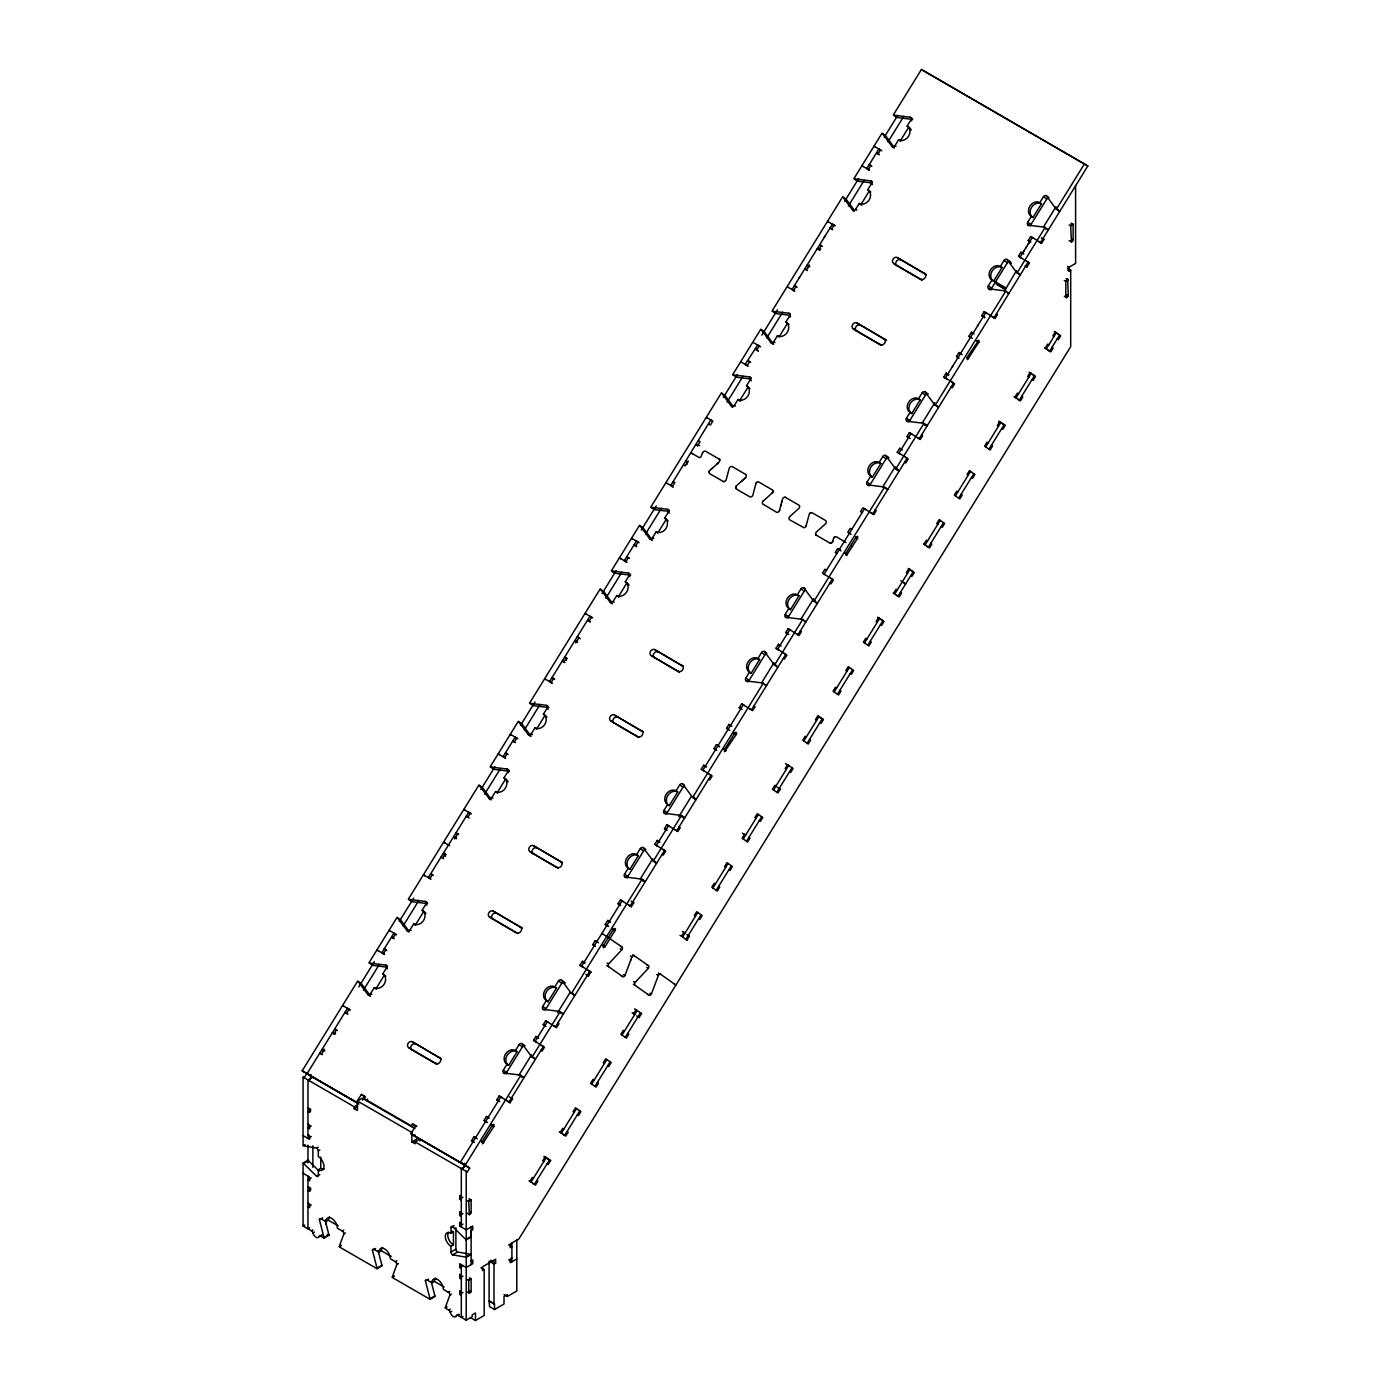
<?xml version="1.0" encoding="UTF-8"?>
<svg xmlns="http://www.w3.org/2000/svg" width="1390" height="1390" viewBox="0 0 1390 1390"><rect width="100%" height="100%" fill="white"/><g stroke="black" fill="none" stroke-linecap="round" stroke-linejoin="round"><path stroke-width="1.5" d="M322.167 1235.258L320.638 1236.144A2.311 1.338 60 0 0 319.109 1236.509A4.622 2.658 60 0 1 316.034 1237.239A4.622 2.658 60 0 1 312.959 1232.947A2.311 1.338 60 0 0 311.412 1230.81L303.072 1225.997L303.072 1163.117L307.972 1160.285A2.311 1.338 60 0 1 308.441 1160.633L319.109 1171.11M307.972 1162.822L307.972 1160.285M461.324 1216.406L459.708 1215.468L459.708 1211.698L461.324 1212.636M414.585 1128.176L411.301 1125.865L412.517 1123.902L415.784 1125.796L410.936 1133.632L469.681 1168.104L467.249 1172.031L466.223 1171.301L466.223 1239.811L471.123 1236.978L471.123 1226.97M1064.271 296.226L1065.8 297.113L1065.817 281.284L1067.694 279.129L1068.232 295.966L1066.582 297.981L1065.8 296.122M1067.433 268.148L1070.7 270.042L1070.7 346.649L518.922 1238.907L510.269 1243.894L510.269 1247.664L511.902 1246.708L508.636 1244.832M1075.599 185.791L1075.599 263.44L1069.066 267.21L1067.537 266.324M719.69 460.455L719.69 460.229A6.116 4.987 -54.8 0 0 719.655 459.395M752.563 495.743L752.233 496.178A2.311 1.877 -54.8 0 1 749.905 496.855L736.526 489.158A2.311 1.877 -54.8 0 1 736.422 485.822L745.526 477.726A2.311 1.877 -54.8 0 0 746.135 476.839L746.343 475.849A2.311 1.877 -54.8 0 0 746.065 474.824L745.857 474.563M762.398 503.458L762.38 502.624A2.311 1.877 -54.8 0 1 763.162 501.112L772.51 492.703A2.363 1.929 -54.8 0 0 772.944 490.757M709.265 471.21A2.207 1.807 -54.8 0 0 709.109 471.731L709.074 472.461A2.311 1.877 -54.8 0 0 709.873 473.764L723.061 481.374A2.311 1.877 -54.8 0 0 726.188 479.759L729.211 468.308A2.311 1.877 -54.8 0 1 732.235 466.623L745.7 474.424M323.453 1051.518L323.853 1050.319L322.324 1049.433M702.523 453.088L702.558 452.914A2.311 1.877 -54.8 0 1 705.686 451.298L719.62 459.343M762.571 503.91L776.645 512.284A2.311 1.877 -54.8 0 0 777.688 512.302L778.365 511.989A2.311 1.877 -54.8 0 0 779.477 510.53L779.668 509.817M780.607 506.238L780.989 504.796M781.562 502.659L781.945 501.217M785.003 497.255A2.241 1.824 -54.8 0 1 785.437 497.359L798.816 505.074A2.311 1.877 -54.8 0 1 798.816 508.497L789.815 516.489A2.311 1.877 -54.8 0 0 788.999 518.366L789.12 519.078A2.311 1.877 -54.8 0 0 789.728 519.86L803.976 527.748A2.311 1.877 -54.8 0 0 805.974 526.271L806.322 525.194M692.637 453.991L690.986 452.845L698.718 457.293A2.311 1.877 -54.8 0 0 700.786 457.084L702.558 452.914M752.841 495.135L755.865 483.685A2.311 1.877 -54.8 0 1 756.56 482.556L757.185 482.104A2.311 1.877 -54.8 0 1 758.575 481.896L772.649 490.114A2.311 1.877 -54.8 0 1 772.51 492.703L772.18 493.103M779.477 510.53L782.5 499.08A2.311 1.877 -54.8 0 1 785.437 497.359L785.628 497.446M806.13 525.907L809.154 514.456A2.311 1.877 -54.8 0 1 812.281 512.841L825.469 520.451A2.311 1.877 -54.8 0 1 825.469 523.874L816.278 532.075A2.294 1.877 -54.8 0 0 816.469 535.306M830.195 543.143A2.519 2.05 -54.8 0 0 831.55 542.83L832.506 541.891A2.311 1.877 -54.8 0 0 832.766 541.301L833.461 538.677A2.311 1.877 -54.8 0 1 836.624 536.922L845.989 542.534M345.415 1232.982L343.886 1233.868L339.299 1246.361L341.141 1245.301M398.426 1263.58L396.897 1264.448L392.293 1276.958L394.135 1275.898M451.42 1294.177L449.891 1295.046L445.286 1307.556L446.816 1306.669M630.626 960.351L631.06 959.187M621.174 975.763L623.05 976.77A2.311 1.338 -60 0 0 625.014 975.45L631.929 956.859A2.311 1.338 -60 0 1 634.24 955.677L648.435 965.685A2.311 1.338 -60 0 1 648.418 968.239L635.022 982.504A2.311 1.338 -60 0 0 634.483 984.311L634.639 984.954A2.311 1.338 -60 0 0 634.9 985.232L649.095 995.24A2.311 1.338 -60 0 0 651.389 994.058L658.426 975.294A2.311 1.338 -60 0 1 660.615 974.286L675.905 985.058L674.376 984.172M310.665 1109.15L310.422 1110.071L308.893 1109.255M310.665 1188.033L310.422 1190.587M845.832 553.533L846.336 555.653L857.561 538.347L857.665 536.297L856.014 537.061L845.832 553.533L847.466 554.68L844.616 553.029M446.12 854.78L443.462 853.113L445.478 856.414M687.564 461.949C684.523 459.795 688.067 462.227 687.355 464.086M808.824 266.115L808.424 267.61M482.104 1141.677L482.608 1143.796L493.85 1126.491L493.936 1124.44L492.303 1125.205L482.104 1141.677L483.737 1142.841L480.575 1140.79M622.703 976.649L608.525 966.641A2.311 1.338 -60 0 1 608.629 963.895L622.129 949.44A2.311 1.338 -60 0 0 622.042 947.077L606.874 936.582M967.162 357.543L967.457 359.628L978.803 342.288L978.821 340.203L967.075 357.473L968.604 358.551L966.867 357.578M885.291 135.508L882.024 133.197L853.894 178.685L857.161 180.995M356.726 1102.756L302.169 1070.839L357.682 981.079L361.365 983.738L370.47 996.022M1040.432 242.642L1087.831 166.001L921.414 69.5L893.284 114.988L896.55 117.299M358.794 986.883L374.379 961.672M399.295 921.379L413.751 898.027M480.87 789.485L494.944 766.707M520.538 725.337L534.994 701.967M602.113 593.426L616.187 570.664M641.311 530.024L656.236 505.925M723.356 397.384L737.43 374.605M761.876 335.077L777.462 309.866M844.599 201.324L858.673 178.563M884.231 137.228L897.784 115.318M306.53 1073.914L304.115 1077.841L303.072 1077.111L303.072 1145.621L304.618 1144.735M798.955 278.243L799.597 277.218M824.218 237.412L824.861 236.369M626.49 562.203L624.301 560.674L636.429 541.058L639.087 542.726M673.247 487.247L670.779 485.51L710.794 419.936M745.144 364.389L757.672 345.015L759.583 346.353M794.489 291.188L792.022 289.467L832.436 224.12L835.095 225.771M869.254 170.292L866.787 168.572L878.914 148.956L880.548 149.894L878.115 153.821L879.14 154.551M324.495 1049.294L321.42 1054.02L319.787 1053.081L322.445 1054.749M347.917 1014.04L346.683 1013.171L349.116 1009.262L342.583 1005.491L343.399 1006.065M384.491 954.426L383.466 953.714L385.881 949.787L384.248 948.849L385.69 949.856M442.871 858.325L441.03 857.022L442.663 857.978L445.408 853.755M454.565 838.952L457.623 833.792L455.99 832.853L458.04 834.295M515.429 742.694L514.404 741.982L516.819 738.055L510.304 734.285L511.398 735.049M552.195 683.22L551.17 682.507L553.602 678.581L551.969 677.642L554.019 679.084M566.338 658.009L563.906 661.918L562.272 660.98L564.931 662.648M575.808 642.892L578.866 637.749L577.232 636.794L580.29 638.757M590.194 621.799L589.169 621.069L591.584 617.16L585.068 613.39L585.885 613.963M626.959 562.324L625.934 561.612L628.367 557.685L626.734 556.747L628.992 558.328M636.672 546.652L635.647 545.923L638.062 541.996L631.547 538.243L632.363 538.816M688.206 461.132L685.148 465.876L683.515 464.92M758.315 350.888L756.872 349.88L759.305 345.954L753.397 342.618M794.68 291.118L793.655 290.406L796.088 286.479L794.455 285.541L795.671 286.41M809.449 265.09L806.391 269.816L804.758 268.878L807.416 270.546M832.662 229.697L831.637 228.968L834.07 225.058M869.445 170.223L868.42 169.511L870.852 165.584L869.219 164.646L870.852 165.792M310.335 1075.982L311.134 1074.696M363.398 990.184L379.279 964.504M403.065 926.053L418.946 900.355M484.624 794.142L500.522 768.444M524.291 729.993L540.189 704.313M605.866 598.082L621.747 572.402M645.533 533.951L661.432 508.253M727.109 402.04L742.99 376.342M766.776 337.892L782.657 312.211M848.352 205.981L864.232 180.3M888.001 141.867L903.795 116.326M358.099 981.427L367.811 994.528A2.311 1.877 -54.8 0 0 370.644 993.52L374.292 987.63A8.079 6.585 -54.8 0 0 384.248 984.068A8.079 6.585 -54.8 0 0 382.771 973.904L386.42 968.031A2.311 1.877 -54.8 0 0 385.986 965.129L369.445 963.079M397.471 917.748L407.183 930.848A2.311 1.877 -54.8 0 0 410.033 929.823L413.664 923.95A8.079 6.585 -54.8 0 0 423.62 920.389A8.079 6.585 -54.8 0 0 422.16 910.224L425.792 904.351A2.311 1.877 -54.8 0 0 425.375 901.45L408.834 899.382L412.118 901.693L427.616 903.622M479.341 785.385L489.054 798.486A2.311 1.877 -54.8 0 0 491.886 797.46L495.535 791.588A8.079 6.585 -54.8 0 0 505.474 788.026A8.079 6.585 -54.8 0 0 504.014 777.861L507.645 771.971A2.311 1.877 -54.8 0 0 507.228 769.07L490.687 767.019M518.713 721.705L528.426 734.806A2.311 1.877 -54.8 0 0 531.275 733.781L534.907 727.891A8.079 6.585 -54.8 0 0 544.863 724.329A8.079 6.585 -54.8 0 0 543.403 714.182L547.034 708.292A2.311 1.877 -54.8 0 0 546.618 705.39L530.077 703.34M600.567 589.325L610.279 602.426A2.311 1.877 -54.8 0 0 613.129 601.418L616.76 595.528A8.079 6.585 -54.8 0 0 626.716 591.966A8.079 6.585 -54.8 0 0 625.257 581.802L628.888 575.929A2.311 1.877 -54.8 0 0 628.471 573.028L611.93 570.977L615.197 573.271L630.712 575.199M639.956 525.646L649.669 538.747A2.311 1.877 -54.8 0 0 652.518 537.721L656.149 531.849A8.079 6.585 -54.8 0 0 666.105 528.287A8.079 6.585 -54.8 0 0 664.646 518.122L668.277 512.25A2.311 1.877 -54.8 0 0 667.86 509.348L651.319 507.28L654.586 509.591L669.059 511.398M721.81 393.283L731.522 406.384A2.311 1.877 -54.8 0 0 734.372 405.359L738.003 399.486A8.079 6.585 -54.8 0 0 747.959 395.924A8.079 6.585 -54.8 0 0 746.5 385.76L750.131 379.87A2.311 1.877 -54.8 0 0 749.714 376.968L733.173 374.918M761.199 329.604L770.911 342.705A2.311 1.877 -54.8 0 0 773.761 341.679L777.392 335.789A8.079 6.585 -54.8 0 0 787.348 332.227A8.079 6.585 -54.8 0 0 785.871 322.08L789.52 316.19A2.311 1.877 -54.8 0 0 789.103 313.289L772.562 311.238M843.052 197.224L852.765 210.324A2.311 1.877 -54.8 0 0 855.615 209.317L859.246 203.427A8.079 6.585 -54.8 0 0 869.202 199.865A8.079 6.585 -54.8 0 0 867.742 189.7L871.374 183.827A2.311 1.877 -54.8 0 0 870.957 180.926L854.416 178.858L857.682 181.169L872.155 182.976M894.204 147.323L885.708 135.855L882.442 133.544L892.154 146.645A2.311 1.877 -54.8 0 0 895.004 145.62L898.635 139.747A8.079 6.585 -54.8 0 0 908.591 136.185A8.079 6.585 -54.8 0 0 907.114 126.021L910.763 120.148A2.311 1.877 -54.8 0 0 910.346 117.247L893.787 115.179L897.071 117.49L912.587 119.418M374.292 987.63L375.926 988.794L384.405 975.068A8.079 6.585 -54.8 0 1 385.812 976.232M422.16 910.224L423.794 911.388L415.315 925.097L413.664 923.95M495.535 791.588L497.168 792.734L505.647 779.008L504.014 777.861M543.403 714.182L545.036 715.329L536.557 729.055L534.907 727.891M616.76 595.528L618.411 596.692L626.89 582.966L625.257 581.802M664.646 518.122L666.279 519.287L657.783 532.995L656.149 531.849M738.003 399.486L739.654 400.633L748.133 386.906L746.5 385.76M785.871 322.08L787.522 323.227L779.026 336.953L777.392 335.789M859.246 203.427L860.879 204.591L869.376 190.864L867.742 189.7M898.635 139.747L900.268 140.894L908.765 127.185L907.114 126.021M359.002 1103.973L356.552 1102.235L361.4 1094.399L365.692 1097.005M367.638 1099.073L366.734 1100.55L363.45 1098.239L364.666 1096.276M362.547 1100.133L364.684 1096.71L361.4 1094.399M464.486 1163.222L463.704 1164.507L414.203 1135.943L414.898 1134.848M504.779 1073.758L503.753 1073.028A2.311 1.877 -54.8 0 1 503.336 1070.126L506.985 1064.236A8.079 6.585 -54.8 0 1 505.508 1054.089A8.079 6.585 -54.8 0 1 515.464 1050.527L519.096 1044.637A2.311 1.877 -54.8 0 1 521.945 1043.612L524.812 1045.645M544.168 1010.061L543.143 1009.348A2.311 1.877 -54.8 0 1 542.726 1006.447L546.357 1000.557A8.079 6.585 -54.8 0 1 544.897 990.392A8.079 6.585 -54.8 0 1 554.853 986.831L558.485 980.958A2.311 1.877 -54.8 0 1 561.334 979.933L563.576 981.514M626.23 877.837L624.996 876.986A2.311 1.877 -54.8 0 1 624.579 874.067L628.228 868.194A8.079 6.585 -54.8 0 1 626.751 858.03A8.079 6.585 -54.8 0 1 636.707 854.468L640.338 848.595A2.311 1.877 -54.8 0 1 643.188 847.57L644.213 848.3M665.41 814.019L664.385 813.289A2.311 1.877 -54.8 0 1 663.968 810.387L667.6 804.515A8.079 6.585 -54.8 0 1 666.14 794.35A8.079 6.585 -54.8 0 1 676.096 790.788L679.727 784.898A2.311 1.877 -54.8 0 1 682.577 783.891L684.61 785.333M747.472 681.795L746.239 680.926A2.311 1.877 -54.8 0 1 745.822 678.025L749.453 672.135A8.079 6.585 -54.8 0 1 747.994 661.988A8.079 6.585 -54.8 0 1 757.95 658.426L761.581 652.536A2.311 1.877 -54.8 0 1 764.43 651.51L766.672 653.109M786.653 617.959L785.628 617.247A2.311 1.877 -54.8 0 1 785.211 614.345L788.842 608.455A8.079 6.585 -54.8 0 1 787.383 598.291A8.079 6.585 -54.8 0 1 797.339 594.729L800.97 588.856A2.311 1.877 -54.8 0 1 803.82 587.831L805.453 588.995M868.715 485.736L867.482 484.867A2.311 1.877 -54.8 0 1 867.065 481.965L870.696 476.092A8.079 6.585 -54.8 0 1 869.236 465.928A8.079 6.585 -54.8 0 1 879.192 462.366L882.824 456.493A2.311 1.877 -54.8 0 1 885.673 455.468L888.94 457.779A2.311 1.877 -54.8 0 0 886.09 458.787L870.331 484.276A2.311 1.877 -54.8 0 0 869.932 485.736M907.896 421.917L906.871 421.187A2.311 1.877 -54.8 0 1 906.454 418.286L910.085 412.413A8.079 6.585 -54.8 0 1 908.608 402.249A8.079 6.585 -54.8 0 1 918.564 398.687L922.213 392.797A2.311 1.877 -54.8 0 1 925.045 391.789L927.912 393.804M990.149 289.832L988.724 288.825A2.311 1.877 -54.8 0 1 988.307 285.923L991.939 280.033A8.079 6.585 -54.8 0 1 990.479 269.886A8.079 6.585 -54.8 0 1 1000.418 266.324L1004.067 260.434A2.311 1.877 -54.8 0 1 1006.899 259.409L1009.765 261.442M1029.121 225.858L1028.114 225.145A2.311 1.877 -54.8 0 1 1027.679 222.244L1031.328 216.353A8.079 6.585 -54.8 0 1 1029.851 206.189A8.079 6.585 -54.8 0 1 1039.807 202.627L1043.456 196.755A2.311 1.877 -54.8 0 1 1046.288 195.729L1047.313 196.459M506.985 1064.236L508.618 1065.4L517.097 1051.674L515.464 1050.527M546.357 1000.557L548.007 1001.721L556.486 987.995L554.853 986.831M628.228 868.194L629.861 869.341L638.34 855.632L636.707 854.468M667.6 804.515L669.233 805.661L677.729 791.935L676.096 790.788M749.453 672.135L751.104 673.299L759.583 659.572L757.95 658.426M788.842 608.455L790.476 609.619L798.972 595.893L797.339 594.729M870.696 476.092L872.329 477.239L880.826 463.53L879.192 462.366M910.085 412.413L911.718 413.56L920.215 399.834L918.564 398.687M991.939 280.033L993.572 281.197L1002.068 267.471L1000.418 266.324M1031.328 216.353L1032.961 217.518L1041.44 203.791L1039.807 202.627M506.221 1073.879A2.311 1.877 -54.8 0 1 506.62 1072.437L522.379 1046.948A2.311 1.877 -54.8 0 1 524.725 1045.749M545.627 1009.748A2.311 1.877 -54.8 0 1 546.009 1008.74L561.769 983.269A2.311 1.877 -54.8 0 1 564.601 982.244L565.209 983.06M627.463 877.837A2.311 1.877 -54.8 0 1 627.863 876.378L643.622 850.906A2.311 1.877 -54.8 0 1 645.586 849.672M666.853 813.932A2.311 1.877 -54.8 0 1 667.235 812.698L682.994 787.209A2.311 1.877 -54.8 0 1 684.54 786.045M748.706 681.778A2.311 1.877 -54.8 0 1 749.106 680.336L764.865 654.846A2.311 1.877 -54.8 0 1 766.62 653.63M788.078 617.872A2.311 1.877 -54.8 0 1 788.478 616.639L804.237 591.167A2.311 1.877 -54.8 0 1 805.574 590.055M909.321 421.83A2.311 1.877 -54.8 0 1 909.72 420.597L925.479 395.108A2.311 1.877 -54.8 0 1 927.825 393.909M991.192 289.902A2.311 1.877 -54.8 0 1 991.574 288.234L1007.333 262.745A2.311 1.877 -54.8 0 1 1009.87 261.581M1030.563 225.771A2.311 1.877 -54.8 0 1 1030.963 224.537L1046.722 199.065A2.311 1.877 -54.8 0 1 1048.685 197.832M473.156 1141.833L471.523 1140.686L473.938 1136.759L477.222 1138.862M486.917 1122.442L484.05 1120.427L486.465 1116.5L489.124 1118.168M499.636 1101.644L496.786 1099.838L499.201 1095.911L510.095 1102.756L512.528 1098.847L511.433 1098.065M536.279 1042.083L533.552 1040.363L535.984 1036.436L537.617 1037.392M545.505 1026.272L543.247 1024.673L545.679 1020.764L556.573 1027.61L558.989 1023.683L557.911 1022.918M582.288 966.797L580.03 965.216L582.462 961.289L585.103 962.957M595.407 946.295L592.766 944.627L595.181 940.7L596.814 941.656M608.16 926.383L605.293 924.367L607.708 920.441L609.341 921.396M620.479 905.515L618.011 903.778L620.444 899.869L631.338 906.714L633.753 902.788L632.676 902.023M656.845 845.763L654.794 844.321L657.227 840.394L659.868 842.062M665.515 829.344L664.49 828.631L666.922 824.704L677.816 831.55L680.231 827.641L679.137 826.859M703.514 770.755L701.272 769.157L703.688 765.247L706.554 767.054M715.85 749.87L713.991 748.584L716.423 744.658L719.69 746.76M727.543 729.038L726.536 728.325L728.951 724.399L731.818 726.206M741.513 709.317L739.254 707.736L741.687 703.809L752.581 710.655L754.996 706.745L753.901 705.964M778.278 649.86L776.037 648.261L778.452 644.334L780.085 645.29M788.79 634.535L785.732 632.572L788.165 628.662L799.059 635.508L801.474 631.581L800.379 630.817M840.324 550.266L837.666 548.598L835.234 552.525L836.867 553.463M899.99 453.922L897.28 452.219L899.695 448.292L902.353 449.96M909.842 438.545L906.975 436.53L909.39 432.603L920.284 439.448L922.717 435.539L921.622 434.757M945.791 378.497L943.758 377.055L946.173 373.145L948.831 374.796M959.135 358.134L956.476 356.483L958.909 352.556L962.175 354.659M970.237 337.075L969.004 336.224L971.436 332.297L973.069 333.235M984.606 317.65L981.74 315.634L984.155 311.708L990.896 315.617M1020.972 257.897L1018.523 256.16L1020.938 252.233L1023.805 254.057M1029.243 241.2L1028.218 240.47L1030.633 236.561L1037.374 240.47M952.306 366.786L952.967 365.744M977.57 325.955L978.212 324.913M1023.474 251.712L1024.395 250.235M1025.751 248.028L1026.654 246.569M1028.027 244.362L1028.93 242.885M500.834 1096.849L460.42 1162.214L469.681 1168.104M535.185 1041.301L547.312 1021.702L548.407 1022.467M668.555 825.66L656.428 845.259L657.522 846.024M898.913 453.157L911.023 433.558L912.118 434.323M1032.266 237.499L1020.138 257.098L1021.233 257.88M519.009 1075.061L531.501 1054.871M557.546 1012.754L570.022 992.564M640.251 879.001L652.744 858.829M678.789 816.695L691.264 796.522M761.494 682.959L773.969 662.769M801.161 618.811L813.636 598.638M882.737 486.9L895.212 466.727M922.404 422.769L934.879 402.579M1004.362 291.188L1016.455 270.668M1043.612 226.761L1056.035 206.693M464.781 1165.289L462.366 1169.198L461.324 1168.486L461.324 1226.97M465.32 1165.028L520.816 1075.269M532.075 1057.078L560.205 1011.59M571.464 993.381L642.058 879.227L645.342 881.538M763.301 683.168L692.707 797.339L695.973 799.65M774.56 664.976L802.69 619.488M813.949 601.279L884.544 487.126L887.81 489.436M935.175 405.237L1005.787 291.066M1017.046 272.874L1045.158 227.387M1056.417 209.178L1084.548 163.69M613.459 929.285L603.277 945.756L603.26 947.685L604.893 946.92L615.092 930.449C617.334 927.339 610.731 928.537 615.092 930.449L611.913 928.416M1028.114 262.102L993.972 317.789L991.921 316.607M589.829 971.297L555.479 1026.845L553.846 1025.89M630.243 905.933L664.594 850.385L662.961 849.446M585.868 974.321L588.491 975.989L590.924 972.062L580.03 965.216M1025.142 265.872L1026.984 266.932L1029.399 263.005L1018.523 256.16M1038.799 241.686L1041.527 243.406L1043.96 239.48L1042.865 238.715M633.197 1013.553L634.726 1014.439L633.632 1013.675L636.064 1009.748L634.535 1008.879M688.328 935.401L689.405 936.165L686.99 940.092L681.534 936.235L683.949 932.308L685.044 933.09L682.42 931.439M576.537 1108.542L561.386 1133.059L559.336 1131.877M591.688 1084.044L606.839 1059.545M622.008 1035.029L637.159 1010.53M682.629 936.999L697.78 912.5M712.931 887.984L728.082 863.485M743.233 838.987L758.401 814.471M773.552 789.972L788.703 765.456L785.437 763.579M803.854 740.957L819.023 716.441M834.174 691.942L849.325 667.443M864.476 642.927L879.644 618.428L877.594 617.247M940.248 520.399L925.097 544.897L923.464 543.959M955.417 495.882L970.568 471.384M985.719 446.885L1000.87 422.369L998.837 421.187M549.502 1159.868L534.351 1184.384L532.718 1183.429M579.804 1110.853L564.653 1135.369L563.019 1134.431M594.972 1086.355L610.123 1061.838M625.274 1037.34L640.425 1012.841M685.895 939.31L701.047 914.811M716.215 890.295L731.366 865.796M746.517 841.28L761.668 816.781M776.819 792.283L791.987 767.767M807.138 743.268L822.289 718.752M837.44 694.253L852.609 669.737M867.76 645.238L882.911 620.739L881.277 619.784M943.532 522.709L928.381 547.208L926.748 546.27M958.683 498.193L973.834 473.695M989.002 449.178L1004.153 424.68M543.803 1161.484L542.708 1160.719L545.141 1156.793L550.596 1160.633L548.164 1164.559L547.069 1163.795M636.481 1015.864L639.105 1017.532L641.52 1013.605L636.064 1009.748M779.251 788.356L780.346 789.12L777.914 793.047L772.458 789.19L774.89 785.28L775.968 786.045M816.59 720.368L815.496 719.603L817.928 715.676L823.384 719.534L820.951 723.443L819.874 722.678M998.454 426.296L997.36 425.531L999.792 421.604L1005.248 425.444L1002.815 429.371L1001.721 428.607M832.419 542.013L832.558 541.77A2.38 1.929 -54.8 0 0 832.766 541.301M453.974 837.214L456.563 836.919M855.927 537.183L857.561 538.347L855.528 537.166M658.426 975.294L656.775 974.581M697.971 445.443L699.709 445.495M334.347 1033.482L335.685 1033.083M756.751 482.382L756.56 482.556A2.189 1.79 -54.8 0 0 756.212 482.973M711.558 468.847L712.688 467.839M717.188 463.843L718.317 462.835M741.582 481.218L742.712 480.228M744.397 478.716L745.526 477.726M831.88 542.604L831.672 542.76A2.311 1.877 -54.8 0 1 829.656 542.917L815.722 534.872M1067.537 270.094L1069.066 270.981L1070.7 270.042M1065.8 297.113L1068.25 295.705L1066.721 294.819M307.972 1080.065L312.872 1077.25L357.247 1102.861M311.238 1125.987L307.972 1127.863L309.605 1128.819L309.605 1125.049L307.972 1124.11M303.072 1077.111L354.207 1106.753L354.207 1108.647L357.456 1110.523L357.456 1101.036L362.356 1098.204L414.863 1128.524M354.207 1106.753L357.456 1104.876M354.207 1108.647L357.456 1106.753M311.238 1136.551L307.972 1138.427L307.972 1079.943L309.014 1080.673L311.43 1076.746L307.068 1073.671L347.483 1008.323L349.655 1009.852M305.07 1144.926L303.541 1145.812L316.677 1148.088L318.206 1147.202M303.142 1163.152A2.311 1.338 60 0 1 303.541 1163.465L316.677 1176.34A2.311 1.338 60 0 0 318.31 1175.401L318.31 1169.755A8.079 4.657 60 0 0 324.009 1166.453A8.079 4.657 60 0 0 318.31 1156.567L318.31 1150.92L319.839 1150.034M303.541 1163.465L308.441 1160.633M318.31 1169.755L320.76 1168.33A8.079 4.657 60 0 0 324.357 1168.938M311.238 1177.99L307.972 1179.884L309.605 1180.822L309.605 1177.052L303.072 1173.282M316.677 1176.34L319.839 1174.515M357.456 1101.036L411.84 1132.433L411.84 1141.92L416.739 1139.088L416.739 1137.211M411.84 1141.92L415.106 1143.796L415.106 1141.92L420.006 1139.088L464.382 1164.716M311.238 1204.887L307.972 1206.763L309.605 1207.702L309.605 1203.931L307.972 1202.993M303.072 1225.997L304.705 1225.059M324.079 1238.056A2.311 1.338 60 0 0 324.009 1237.552L319.422 1219.725L322.584 1217.901M309.605 1227.891L307.972 1228.83L307.972 1176.114M319.422 1219.725A2.311 1.338 60 0 1 321.055 1218.787L325.955 1221.619L328.387 1220.194A8.079 4.657 60 0 1 329.586 1216.858M311.412 1230.81L312.941 1229.924M312.959 1232.947L314.488 1232.061M319.109 1236.509L321.559 1235.085M324.009 1237.552L328.909 1234.72L325.173 1220.246M325.955 1221.619A8.079 4.657 60 0 1 331.654 1218.318A8.079 4.657 60 0 1 337.37 1228.204L342.27 1231.036L343.799 1230.15M461.324 1168.608L466.223 1165.776M341.367 1245.631L339.23 1246.865L377.072 1268.723L381.972 1265.89M461.324 1196.321L459.708 1195.383L459.708 1199.136L462.957 1197.259M377.072 1268.653A2.311 1.338 60 0 0 377.02 1268.132L372.416 1250.322L375.578 1248.498M372.416 1250.322A2.311 1.338 60 0 1 374.049 1249.384L378.949 1252.216L381.399 1250.792A8.079 4.657 60 0 1 382.632 1247.403M459.708 1215.468L462.957 1213.592M377.02 1268.132L381.903 1265.317L378.167 1250.844M452.636 1254.84L457.519 1252.008L470.654 1254.284L465.754 1257.116L452.636 1254.84A2.311 1.338 60 0 1 451.003 1252.008L451.003 1246.361A8.079 4.657 60 0 1 445.286 1236.475A8.079 4.657 60 0 1 451.003 1233.173L451.003 1227.526L454.165 1225.702M378.949 1252.216A8.079 4.657 60 0 1 384.648 1248.915A8.079 4.657 60 0 1 390.364 1258.801L395.264 1261.634L396.793 1260.747M461.324 1223.2L459.708 1222.262L459.708 1226.032L462.957 1224.138M451.003 1233.173L453.453 1231.766L453.453 1244.954L451.003 1246.361M394.065 1276.402L392.223 1277.462L430.083 1299.32L434.966 1296.488A2.311 1.338 60 0 0 434.896 1295.914L431.161 1281.441M451.003 1227.526A2.311 1.338 60 0 1 452.636 1226.571L465.754 1239.463L470.654 1236.631A2.311 1.338 60 0 0 471.054 1236.944M451.003 1252.008L455.885 1249.176L455.885 1227.752M430.066 1299.25A2.311 1.338 60 0 0 430.014 1298.729L425.41 1280.92L428.572 1279.095M471.123 1254.475L466.223 1257.307L466.223 1320.187L472.2 1316.73L472.2 1314.853L475.467 1312.959L475.467 1320.5L470.567 1317.668M425.41 1280.92A2.311 1.338 60 0 1 427.043 1279.981L431.942 1282.814L434.392 1281.389A8.079 4.657 60 0 1 435.574 1278.053M471.123 1260.886L472.756 1259.931L472.756 1263.701L466.223 1267.472L459.708 1263.701L459.708 1267.472L462.957 1265.595M461.324 1275.203L459.708 1274.265L459.708 1278.035L462.957 1276.142M430.014 1298.729L434.896 1295.914M475.467 1320.5L484.189 1315.461L484.189 1269.626L482.556 1270.564L482.556 1266.794L495.622 1259.253L495.622 1263.024L493.989 1263.979L489.089 1261.147L489.089 1301.335L494.51 1303.855L494.51 1309.519L489.61 1306.687L489.089 1301.335M431.942 1282.814A8.079 4.657 60 0 1 437.642 1279.512A8.079 4.657 60 0 1 443.358 1289.399L448.258 1292.231L449.787 1291.345M511.902 1258.019L510.269 1258.958L510.269 1262.728L516.802 1258.958M461.324 1291.536L459.708 1290.598L459.708 1294.368L462.957 1292.474M446.746 1307.173L445.217 1308.06L448.657 1310.04A2.311 1.338 60 0 1 450.204 1312.195A4.622 2.658 60 0 0 453.279 1316.469A4.622 2.658 60 0 0 456.354 1315.739A2.311 1.338 60 0 1 457.883 1315.374L459.412 1314.488M448.657 1310.04L450.186 1309.154M450.204 1312.195L451.733 1311.309M456.354 1315.739L458.804 1314.332M462.957 1316.417L461.324 1317.355L461.324 1264.639M504.014 1294.594L507.28 1296.488L516.802 1290.98L516.802 1240.123M494.51 1309.519L504.014 1304.011L504.014 1296.488L507.28 1294.594L507.28 1296.488M577.58 640.912L576.433 641.867L574.904 640.999M811.291 512.632L810.943 512.684A2.189 1.79 -54.8 0 0 809.849 513.327M1028.114 225.145L1044.655 227.195L1048.442 229.697M1045.853 229.246L1047.921 229.506M988.724 288.825L1005.265 290.875L1009.053 293.377M1007.507 293.064L1008.532 293.186M790.302 315.339L775.828 313.549L772.041 311.047L842.635 196.876L846.336 199.535L854.225 210.185M750.913 379.036L736.439 377.229L732.652 374.727L760.782 329.239L764.465 331.897L773.587 344.181M906.871 421.187L923.412 423.255L926.678 425.548L924.611 425.305M867.482 484.867L884.023 486.934L887.307 489.245L886.264 489.106M785.628 617.247L802.169 619.297L805.957 621.799M804.41 621.486L805.436 621.608M746.239 680.926L762.78 682.976L766.585 685.478M765.021 685.166L766.064 685.287M548.859 707.58L533.343 705.651L529.555 703.149L600.15 588.978L603.851 591.636L612.347 603.104M509.47 771.259L493.971 769.33L490.166 766.828L518.296 721.341L521.997 723.999L531.102 736.283M664.385 813.289L680.926 815.357L684.21 817.65L682.143 817.407M624.996 876.986L641.537 879.036L644.821 881.347L642.753 881.086M387.202 967.179L372.729 965.372L368.941 962.888L397.054 917.4L400.754 920.058L409.251 931.526M543.143 1009.348L559.683 1011.399L563.489 1013.901M560.9 1013.449L562.967 1013.71M503.753 1073.028L520.312 1075.078L524.1 1077.58M521.511 1077.146L523.578 1077.389M566.321 660.302C566.512 658.513 563.124 655.038 567.363 658.721M1087.831 166.001L921.414 69.5M1071.012 223.182L1073.149 224.416L1073.132 240.383L1071.481 242.399L1070.7 225.701L1071.812 223.79L1073.132 224.172L1070.7 225.84L1069.171 224.954M1071.62 239.236L1073.149 240.122L1070.7 241.53L1069.171 240.644M1041.336 237.829L1043.96 239.48M874.432 146.367L874.831 146.714M881.781 150.763L874.223 146.28M878.115 153.821L876.482 152.883L879.158 154.759M1028.218 240.47L1030.876 242.138M1066.113 278.764C1070.839 279.234 1065.713 282.813 1064.271 280.537M862.981 166.505L861.887 165.74L868.42 169.511M1026.689 261.303L1028.322 262.241M1027.575 261.945L1029.399 263.005M994.423 281.267L1006.325 288.13M996.196 283.769L1005.578 289.224M996.474 284.342L1005.456 289.52M1054.298 331.498L1056.348 332.679L1046.34 348.855L1044.707 347.917M1057.981 334.052L1059.614 334.99L1049.624 351.166L1047.99 350.228M895.542 264.778L893.701 263.474A3.458 2.815 -54.8 0 1 893.075 259.113A3.458 2.815 -54.8 0 1 897.332 257.584L926.365 274.594M897.332 257.584L926.105 274.612M827.953 221.514L828.162 221.722M834.626 225.649L827.745 221.427M893.701 263.474L922.126 280.033M895.959 265.056L902.075 268.722M902.927 269.208L904.629 270.199M905.481 270.685L921.622 280.015M831.637 228.968L830.021 228.03L831.029 228.759M981.74 315.634L984.798 317.58M969.004 336.224L972.27 338.309M976.353 340.88L978.803 342.288M1029.139 372.19L1031.189 373.354L1016.038 397.87L1013.988 396.689M1032.822 374.727L1034.455 375.665L1019.304 400.181L1017.671 399.225M808.806 265.89L807.277 265.021L809.831 266.619M956.476 356.483L958.11 357.421M861.661 334.069L853.286 328.822A3.458 2.815 -54.8 0 1 852.661 324.478A3.458 2.815 -54.8 0 1 856.918 322.949L886.16 340.081M856.918 322.949L886.542 340.463M787.748 287.07L793.655 290.406M943.758 377.055L950.482 380.964M951.924 382.198L953.557 383.136L919.207 438.684L917.574 437.746M853.286 328.822L881.712 345.38M862.512 334.573L878.654 343.886M879.505 344.373L881.208 345.363M998.854 421.622L1005.248 425.444M756.872 349.88L755.257 348.925L758.106 350.958M906.975 436.53L909.824 438.337M741.478 362.373L740.661 361.782L747.177 365.553L749.61 361.643L747.976 360.688L750.635 362.356M897.28 452.219L904.004 456.128M905.446 457.345L907.079 458.283L872.729 513.831L870.679 512.667M708.778 424.089L710.412 425.027L712.827 421.101L706.311 417.33L707.388 418.112M862.13 512.632L860.497 511.676L862.929 507.767L873.824 514.613L876.239 510.686L875.144 509.922M698.475 440.752L700.091 441.69L697.676 445.617L696.043 444.678L697.676 445.825M851.827 529.295L850.193 528.339L847.761 532.266L851.045 534.368M908.313 568.475L909.946 569.414L894.795 593.912L893.162 592.974M911.597 570.769L913.213 571.724L898.062 596.223L896.428 595.285M850.941 545.61L852.522 546.513L850.871 545.366M900.79 580.759L905.637 583.974L904.073 583.053M686.052 461.272L687.581 462.158M673.212 481.6L674.845 482.539L672.413 486.448L665.897 482.695L666.974 483.459M826.564 570.126L824.93 569.188L822.515 573.114L833.409 579.96L830.977 583.887L829.882 583.105M830.681 578.24L832.315 579.196L797.964 634.744L796.331 633.788M635.647 545.923L634.014 544.984L635.039 545.697M785.732 632.572L787.366 633.527M620.635 558.711L619.419 557.842L625.934 561.612M776.037 648.261L786.931 655.107L784.499 659.034L783.404 658.269M784.203 653.404L785.837 654.343L751.486 709.89L749.853 708.952M820.117 717.64L823.384 719.534M671.492 667.704L651.215 655.576A3.458 2.815 -54.8 0 1 650.59 651.215A3.458 2.815 -54.8 0 1 654.864 649.686L683.272 666.262M654.864 649.686L682.768 666.227M651.215 655.576L679.432 671.995M672.343 668.19L674.046 669.163M674.897 669.65L679.137 672.117M589.169 621.069L587.536 620.131L589.986 621.869M739.254 707.736L741.913 709.404M576.433 641.659L574.8 640.721L577.458 642.389M726.536 728.325L729.802 730.41M733.155 732.356L736.335 734.389L724.572 751.677L724.503 749.714L734.684 733.242C736.717 729.715 737.951 736.978 734.493 733.329M723.061 748.689L726.223 750.739L723.478 749.141M713.991 748.584L716.649 750.235M777.08 787.244L780.346 789.12M624.284 729.125L610.801 720.923A3.458 2.815 -54.8 0 1 610.175 716.58A3.458 2.815 -54.8 0 1 614.449 715.051L642.858 731.609M614.449 715.051L643.205 732.078M545.749 679.501L544.654 678.737L551.17 682.507M701.272 769.157L712.167 776.002L709.734 779.929L708.639 779.164M709.439 774.299L711.072 775.238L676.722 830.786L675.088 829.847M610.801 720.923L639.018 737.343M625.135 729.611L631.077 733.051M631.929 733.538L638.722 737.465M742.399 833.166L745.666 835.06L744.571 834.295L742.156 838.205L747.611 842.062L750.027 838.135L748.949 837.371M514.404 741.982L512.771 741.026L513.796 741.756M664.49 828.631L667.148 830.299M499.271 754.666L498.176 753.884L504.709 757.654L507.124 753.745L505.491 752.789L508.149 754.457M654.794 844.321L665.688 851.167L663.256 855.076L662.161 854.311M631.147 901.137L633.753 902.788M540.901 858.342L529.99 851.618A3.458 2.815 -54.8 0 1 529.347 847.274A3.458 2.815 -54.8 0 1 533.621 845.745L562.238 862.46M533.621 845.745L562.394 862.773M686.799 934.514L689.405 936.165M628.61 904.994L631.338 906.714M680.005 935.348L681.534 936.235M685.461 939.206L686.99 940.092M529.99 851.618L558.189 868.038M541.753 858.846L547.695 862.269M548.546 862.773L550.249 863.746M551.1 864.232L557.894 868.159M618.011 903.778L620.67 905.446M605.293 924.367L608.559 926.47M620.513 946.19L622.06 947.094M632.711 954.791L634.24 955.677M620.096 948.745L621.921 949.804M646.889 964.799L648.435 965.685M630.4 955.99L631.929 956.859M658.46 973.035L660.615 974.286M646.784 967.527L648.313 968.413M443.566 853.373L445.095 854.259M601.818 944.748L604.98 946.781L603.451 945.895M592.766 944.627L594.399 945.565M607.1 963.027L608.629 963.895M623.485 974.564L625.014 975.45M606.683 965.581L608.525 966.641M633.493 981.618L635.022 982.504M649.86 993.172L651.389 994.058M633.371 984.346L634.9 985.232M647.566 994.354L649.095 995.24M500.487 923.707L489.575 916.983A3.458 2.815 -54.8 0 1 488.932 912.622A3.458 2.815 -54.8 0 1 493.207 911.093L522.032 927.947M493.207 911.093L521.98 928.12M588.196 970.342L590.924 972.062M489.575 916.983L517.775 933.402M501.338 924.194L507.28 927.634M508.132 928.12L517.48 933.507M639.695 1012.546L641.52 1013.605M632.103 1012.789L633.632 1013.675M389.878 930.918L389.061 930.344L395.577 934.097L393.161 938.024L391.528 937.086L394.187 938.754M543.247 1024.673L545.905 1026.341M378.028 950.708L376.933 949.943L383.466 953.714M533.552 1040.363L544.446 1047.209L542.013 1051.135L540.936 1050.371M541.718 1045.506L543.351 1046.444L509.001 1101.992L507.367 1101.054M509.279 1096.832L512.528 1098.847M417.122 1052.925L408.747 1047.678A3.458 2.815 -54.8 0 1 408.121 1043.317A3.458 2.815 -54.8 0 1 412.378 1041.788L441.412 1058.798M412.378 1041.788L441.151 1058.815M507.958 1101.523L510.095 1102.756M408.747 1047.678L436.964 1064.097M417.973 1053.411L423.915 1056.852M424.767 1057.338L426.469 1058.329M427.303 1058.815L436.651 1064.219M346.683 1013.171L345.05 1012.233L347.517 1013.97M496.786 1099.838L498.402 1100.776M484.05 1120.427L487.317 1122.512M490.687 1124.458L493.85 1126.491L491.4 1125.083M544.185 1156.393L546.218 1157.557L531.067 1182.073L529.034 1180.892M544.202 1156.81L550.596 1160.633M323.853 1050.11L322.324 1049.224L324.878 1050.823M471.523 1140.686L474.372 1142.493M416.201 1126.456L412.517 1123.902M363.45 1098.239L411.301 1125.865M302.169 1070.839L356.552 1102.235M415.106 1141.92L467.249 1172.031M468.986 1198.84L471.123 1200.091L471.106 1212.775L469.42 1214.929L468.691 1201.29L469.837 1199.414L471.088 1199.831L468.673 1201.499L467.144 1200.612M307.972 1107.778L309.605 1108.716L309.605 1112.486L307.972 1111.548L310.422 1110.123L310.422 1111.705M459.708 1199.136L461.324 1200.091M469.594 1211.767L471.123 1212.636L468.673 1214.061L467.144 1213.175M307.972 1134.657L309.605 1135.613L309.605 1139.366L303.072 1135.613M459.708 1226.032L466.223 1229.803L472.756 1226.032L472.756 1229.803L471.123 1230.741L471.123 1264.639M508.636 1259.896L511.902 1261.79L511.902 1242.955M490.722 1260.209L495.622 1263.024M480.94 1267.732L484.189 1269.626M459.708 1267.472L461.324 1268.41M469.594 1278.088L471.123 1278.974L471.123 1291.605L469.594 1290.65M307.972 1186.66L309.605 1187.616L309.605 1191.369L307.972 1190.431L310.422 1189.023L308.893 1188.137M467.144 1279.512L468.673 1280.381L471.088 1278.661L469.837 1278.296L468.691 1280.103L468.812 1293.534L471.019 1292.127L467.144 1292.057M459.708 1278.035L461.324 1278.974M489.61 1301.04L494.51 1303.855M434.584 1278.678L435.921 1279.46M459.708 1294.368L461.324 1295.306M328.387 1220.194L338.187 1225.858M381.399 1250.792L391.181 1256.456M434.392 1281.389L444.174 1287.053M327.258 1234.303L328.978 1235.293L324.079 1238.125L320.638 1236.144M457.883 1315.374L466.223 1320.187M977.17 341.141L978.699 342.218M1047.73 196.737L1048.755 197.467M1043.456 196.755L1046.722 199.065M1059.701 211.489L1056 208.83L1046.288 195.729M910.346 117.247L912.587 118.828M910.763 120.148L911.788 120.861M1027.679 222.244L1030.963 224.537M1037.166 240.331L1041.527 243.406M1030.633 236.561L1033.361 238.263M895.004 145.62L896.011 146.35M892.154 146.645L894.204 148.087M1020.938 252.233L1022.38 253.258M1025.89 266.168L1026.984 266.932M870.852 165.584L871.878 166.314M1004.067 260.434L1007.333 262.745M1020.312 275.185L1016.629 272.527L1006.899 259.409M870.957 180.926L872.19 181.795M871.374 183.827L872.399 184.557M988.307 285.923L991.574 288.234M1053.915 336.606L1052.821 335.824L1055.253 331.915L1060.709 335.755L1058.294 339.681L1057.199 338.917M1048.772 344.929L1047.678 344.164L1045.245 348.091L1050.701 351.931L1053.134 348.004L1052.039 347.239M855.615 209.317L856.831 210.185M852.765 210.324L854.207 211.35M996.387 313.862L997.481 314.644L995.049 318.553L990.688 315.478M986.883 313.428L985.788 312.646L945.374 378.011L946.468 378.775M984.155 311.708L986.205 313.15M971.436 332.297L974.095 333.965M1028.756 377.281L1027.662 376.516L1030.094 372.589L1035.55 376.429L1033.135 380.356L1032.04 379.592M822.359 246.36L819.7 244.692L821.334 245.648L818.918 249.557L819.944 250.287M818.918 249.766L817.285 248.619L820.778 249.018M1018.453 393.943L1017.358 393.179L1014.943 397.088L1020.399 400.945L1022.814 397.019L1021.737 396.254M958.909 352.556L961.15 354.137M946.173 373.145L948.623 374.866M950.273 380.825L954.635 383.901L952.219 387.827L951.125 387.063M796.088 286.479L797.113 287.209M922.213 392.797L925.479 395.108M938.459 407.548L934.758 404.89L925.045 391.789M988.151 442.958L987.056 442.194L984.624 446.103L990.08 449.96L992.512 446.034L991.418 445.269M789.103 313.289L790.128 314.018M789.52 316.19L790.545 316.92M927.199 425.74L923.933 423.429L895.803 468.916L899.069 471.227M906.454 418.286L909.72 420.597M909.39 432.603L911.232 433.906M968.135 475.31L967.058 474.529L969.473 470.619L974.929 474.459L972.514 478.386L971.419 477.621M773.761 341.679L774.977 342.548M770.911 342.705L772.753 343.99M759.305 345.954L760.539 346.822M899.695 448.292L901.328 449.439M957.832 491.973L956.737 491.191L954.322 495.118L959.778 498.975L962.21 495.049L961.115 494.284M903.795 455.972L908.174 459.065L905.741 462.974L904.647 462.21M882.824 456.493L886.09 458.787M745.544 364.614L748.202 366.282M749.714 376.968L751.347 378.132M750.131 379.87L751.365 380.738M937.833 524.325L936.738 523.543L939.171 519.634L944.627 523.474L942.194 527.401L941.1 526.619M867.065 481.965L870.331 484.276M927.53 540.988L926.435 540.206L924.002 544.133L929.476 547.99L931.891 544.063L930.796 543.299M734.372 405.359L735.397 406.089M731.522 406.384L732.756 407.253M865.64 509.47L864.563 508.705L824.148 574.053L825.226 574.817M711.193 420.162L712.288 420.927M907.514 573.323L906.436 572.558L908.852 568.632L914.307 572.489L911.892 576.416L910.798 575.634M897.21 590.003L896.133 589.221L893.701 593.148L899.156 596.988L901.589 593.078L900.494 592.296M837.666 548.598L840.933 550.909M877.212 622.338L876.117 621.573L878.549 617.647L884.005 621.504L881.573 625.43L880.478 624.649M800.97 588.856L804.237 591.167M817.216 603.59L813.532 600.932L803.82 587.831M866.908 639L865.814 638.236L863.381 642.163L868.854 646.003L871.269 642.093L870.175 641.311M667.86 509.348L669.285 510.356M668.277 512.25L669.302 512.962M654.065 509.4L650.798 507.089L721.393 392.936L725.094 395.594L732.982 406.228M785.211 614.345L788.478 616.639M790.875 630.365L789.798 629.601L777.67 649.199L778.765 649.981M788.165 628.662L790.198 630.104M846.91 671.353L845.815 670.588L848.23 666.661L853.686 670.519L851.271 674.428L850.176 673.664M652.518 537.721L653.752 538.59M649.669 538.747L651.51 540.05M778.452 644.334L781.111 646.003M836.589 688.015L835.512 687.251L833.079 691.178L838.535 695.017L840.967 691.091L839.873 690.326M628.367 557.685L629.392 558.415M761.581 652.536L764.865 654.846M777.827 667.287L774.143 664.629L764.43 651.51M628.471 573.028L630.313 574.331M628.888 575.929L629.913 576.659M614.693 573.097L611.409 570.786L639.539 525.298L643.24 527.957L652.344 540.241M745.822 678.025L749.106 680.336M806.287 737.03L805.192 736.266L802.777 740.192L808.233 744.032L810.648 740.106L809.553 739.341M613.129 601.418L614.154 602.131M610.279 602.426L612.33 603.885M741.687 703.809L742.903 704.678M744.397 705.529L743.32 704.747L702.906 770.112L704 770.877M591.584 617.16L592.609 617.872M591.323 617.177L589.951 616.222L549.536 681.569L551.726 683.098M728.951 724.399L730.393 725.406M786.288 769.382L785.194 768.618L787.609 764.691L793.065 768.531L790.649 772.458L789.555 771.693M716.423 744.658L719.29 746.673M703.688 765.247L705.338 766.394M755.969 818.397L754.874 817.633L757.307 813.706L762.763 817.546L760.33 821.473L759.253 820.708M553.602 678.581L554.627 679.31M679.727 784.898L682.994 787.209M546.618 705.39L548.251 706.554M547.034 708.292L548.268 709.161M684.714 817.841L681.447 815.53L653.317 861.018L656.584 863.329M663.968 810.387L667.235 812.698M666.922 824.704L669.632 826.424M725.667 867.412L724.572 866.63L726.987 862.721L732.461 866.561L730.028 870.488L728.933 869.723M531.275 733.781L532.509 734.65M528.426 734.806L530.077 735.953M516.819 738.055L517.845 738.768M516.281 737.882L515.186 737.117L503.076 756.716L505.717 758.384M657.227 840.394L659.468 841.975M715.364 884.075L714.269 883.293L711.836 887.22L717.292 891.077L719.725 887.15L718.63 886.386M644.613 848.578L645.638 849.307M640.338 848.595L643.622 850.906M507.228 769.07L509.487 770.668M507.645 771.971L508.671 772.701M695.347 916.427L694.253 915.645L696.685 911.736L702.141 915.576L699.726 919.502L698.631 918.721M624.579 874.067L627.863 876.378M491.886 797.46L492.911 798.19M489.054 798.486L491.087 799.928M623.172 901.571L622.077 900.807L581.663 966.154L582.757 966.919M620.444 899.869L622.077 901.015M471.366 813.932L463.826 809.432L465.059 810.301M469.16 817.998L466.293 816.191L467.926 817.129L470.341 813.202L468.725 812.264L428.311 877.611L430.952 879.279M607.708 920.441L610.575 922.248M608.403 937.468L601.87 933.472L602.999 934.271M457.623 833.792L458.648 834.521M456.632 838.726L453.557 836.78L455.208 837.927M595.181 940.7L598.447 942.802M449.63 845.728L443.618 842.114L444.748 842.913M442.663 857.978L443.688 858.69M582.462 961.289L584.495 962.731M587.397 975.207L588.491 975.989M638.01 1016.75L639.105 1017.532M433.385 875.353L430.726 873.702L432.36 874.64L429.944 878.549L423.411 874.797L424.767 875.752M558.485 980.958L561.769 983.269M574.73 995.692L571.047 993.033L561.334 979.933M624.423 1031.102L623.328 1030.338L620.913 1034.264L626.369 1038.104L628.801 1034.195L627.707 1033.413M425.375 901.45L427.425 902.892M425.792 904.351L426.817 905.064M411.596 901.502L408.312 899.191L478.924 785.037L482.608 787.696L491.104 799.163M542.726 1006.447L546.009 1008.74M545.679 1020.764L546.913 1021.633M604.424 1063.454L603.33 1062.69L605.762 1058.763L611.218 1062.62L608.785 1066.53L607.691 1065.765M410.033 929.823L411.058 930.553M407.183 930.848L408.834 932.012M396.602 934.827L393.961 933.159L381.833 952.776L384.005 954.305M535.984 1036.436L538.642 1038.313M594.121 1080.117L593.026 1079.352L590.594 1083.279L596.049 1087.119L598.482 1083.192L597.387 1082.428M385.881 949.787L386.906 950.517M519.096 1044.637L522.379 1046.948M535.359 1059.389L531.658 1056.73L521.945 1043.612M385.986 965.129L387.011 965.841M386.42 968.031L387.428 968.76M382.771 973.904L384.318 974.998M574.105 1112.469L573.028 1111.705L575.443 1107.778L580.898 1111.635L578.483 1115.544L577.389 1114.78M503.336 1070.126L506.62 1072.437M563.801 1129.132L562.707 1128.367L560.292 1132.294L565.747 1136.134L568.18 1132.207L567.085 1131.443M370.644 993.52L371.877 994.389M367.811 994.528L369.862 995.987M499.201 1095.911L501.929 1097.631M349.116 1009.262L350.141 1009.974M544.602 1157.053L545.697 1157.818M486.465 1116.5L488.516 1117.942M337.405 1030.563L334.747 1028.895L336.38 1029.851L333.947 1033.76L332.332 1032.822L334.973 1034.49M533.499 1178.147L532.405 1177.382L529.972 1181.292L535.445 1185.149L537.861 1181.222L536.766 1180.457M473.938 1136.759L475.988 1138.202M415.784 1125.796L416.809 1126.508M410.936 1133.632L414.203 1135.943M1058.068 209.508L1059.284 211.141M1010.183 261.72L1011.399 263.37M1018.679 273.187L1019.895 274.82M936.825 405.55L938.042 407.201M896.22 467.596L898.652 470.88L895.386 468.569L885.673 455.468M814.974 600.793L816.799 603.243M776.193 665.289L777.41 666.922M693.732 796.835L695.556 799.302L692.289 796.991L682.577 783.891M654.968 861.348L656.184 862.981L652.9 860.671L643.188 847.57M572.506 992.894L574.313 995.344M533.725 1057.39L534.942 1059.024M735.779 488.203L735.762 488.081A2.241 1.824 -54.8 0 1 736.179 486.17M1069.066 267.21L1069.066 270.981M493.989 1263.979L493.989 1304.168M466.223 1238.681L466.223 1255.9M420.006 1139.088L420.006 1140.981M325.938 1220.333L325.938 1224.103M320.76 1157.036L320.76 1168.33M312.872 1145.829L312.872 1167.357M307.972 1145.152L307.972 1162.388M448.258 1292.231A2.311 1.338 60 0 1 449.891 1295.046M457.519 1252.008A2.311 1.338 60 0 1 455.885 1249.176M466.171 1239.776A2.311 1.338 60 0 1 465.754 1239.463M395.264 1261.634A2.311 1.338 60 0 1 396.897 1264.448M453.453 1244.954A8.079 4.657 60 0 1 448.379 1232.391M451.872 1231.106A8.079 4.657 60 0 1 453.453 1231.766M342.27 1231.036A2.311 1.338 60 0 1 343.886 1233.868M328.909 1234.72A2.311 1.338 60 0 1 328.978 1235.224M316.677 1148.088A2.311 1.338 60 0 1 318.31 1150.92M381.903 1265.317A2.311 1.338 60 0 1 381.972 1265.821M439.57 1057.495A3.458 2.815 -54.8 0 1 440.196 1061.856A3.458 2.815 -54.8 0 1 435.939 1063.367M412.013 1049.989A3.458 2.815 -54.8 0 1 411.388 1045.628A3.458 2.815 -54.8 0 1 415.662 1044.099M508.618 1065.4A8.079 6.585 -54.8 0 1 507.159 1055.236A8.079 6.585 -54.8 0 1 517.097 1051.674M548.007 1001.721A8.079 6.585 -54.8 0 1 546.531 991.556A8.079 6.585 -54.8 0 1 556.486 987.995M376.464 989.055A8.079 6.585 -54.8 0 1 375.926 988.794M423.794 911.388A8.079 6.585 -54.8 0 1 425.948 913.664M492.842 919.294A3.458 2.815 -54.8 0 1 492.216 914.933A3.458 2.815 -54.8 0 1 496.473 913.404M520.399 926.8A3.458 2.815 -54.8 0 1 521.024 931.144A3.458 2.815 -54.8 0 1 516.767 932.673M560.813 861.435A3.458 2.815 -54.8 0 1 561.438 865.796A3.458 2.815 -54.8 0 1 557.182 867.325M533.256 853.929A3.458 2.815 -54.8 0 1 532.631 849.585A3.458 2.815 -54.8 0 1 536.888 848.056M629.861 869.341A8.079 6.585 -54.8 0 1 628.384 859.194A8.079 6.585 -54.8 0 1 638.34 855.632M669.233 805.661A8.079 6.585 -54.8 0 1 667.773 795.497A8.079 6.585 -54.8 0 1 677.729 791.935M505.647 779.008A8.079 6.585 -54.8 0 1 508.08 781.945M497.69 793.012A8.079 6.585 -54.8 0 1 497.168 792.734M545.036 715.329A8.079 6.585 -54.8 0 1 546.843 717.032M751.104 673.299A8.079 6.585 -54.8 0 1 749.627 663.134A8.079 6.585 -54.8 0 1 759.583 659.572M790.476 609.619A8.079 6.585 -54.8 0 1 789.016 599.455A8.079 6.585 -54.8 0 1 798.972 595.893M626.89 582.966A8.079 6.585 -54.8 0 1 629.045 585.242M618.932 596.953A8.079 6.585 -54.8 0 1 618.411 596.692M666.279 519.287A8.079 6.585 -54.8 0 1 668.086 520.972M614.085 723.234A3.458 2.815 -54.8 0 1 613.459 718.873A3.458 2.815 -54.8 0 1 617.716 717.362M641.641 730.74A3.458 2.815 -54.8 0 1 642.267 735.101A3.458 2.815 -54.8 0 1 637.993 736.63M682.056 665.393A3.458 2.815 -54.8 0 1 682.681 669.754A3.458 2.815 -54.8 0 1 678.407 671.266M654.499 657.887A3.458 2.815 -54.8 0 1 653.873 653.526A3.458 2.815 -54.8 0 1 658.13 651.997M833.653 538.173A2.155 1.755 -54.8 0 1 834.504 537.183M815.687 534.82A6.116 4.987 -54.8 0 1 815.652 534.09M762.832 501.512A2.189 1.79 -54.8 0 1 763.162 501.112M709.109 471.731A2.311 1.877 -54.8 0 1 709.699 470.532L718.873 462.331A2.311 1.877 -54.8 0 0 718.873 458.909M724.155 481.583A2.45 1.998 -54.8 0 1 723.321 481.513M993.572 281.197A8.079 6.585 -54.8 0 1 992.113 271.033A8.079 6.585 -54.8 0 1 1002.068 267.471M1032.961 217.518A8.079 6.585 -54.8 0 1 1031.502 207.353A8.079 6.585 -54.8 0 1 1041.44 203.791M869.862 191.195A8.079 6.585 -54.8 0 1 870.783 192.029M861.991 205.077A8.079 6.585 -54.8 0 1 860.879 204.591M908.765 127.185A8.079 6.585 -54.8 0 1 911.197 130.104M900.807 141.172A8.079 6.585 -54.8 0 1 900.268 140.894M872.329 477.239A8.079 6.585 -54.8 0 1 870.87 467.092A8.079 6.585 -54.8 0 1 880.826 463.53M911.718 413.56A8.079 6.585 -54.8 0 1 910.259 403.395A8.079 6.585 -54.8 0 1 920.215 399.834M748.133 386.906A8.079 6.585 -54.8 0 1 749.94 388.609M740.748 401.119A8.079 6.585 -54.8 0 1 739.654 400.633M787.522 323.227A8.079 6.585 -54.8 0 1 788.929 324.409M856.57 331.133A3.458 2.815 -54.8 0 1 855.927 326.772A3.458 2.815 -54.8 0 1 860.202 325.26M884.11 338.639A3.458 2.815 -54.8 0 1 884.752 343A3.458 2.815 -54.8 0 1 880.478 344.529M924.524 273.291A3.458 2.815 -54.8 0 1 925.167 277.653A3.458 2.815 -54.8 0 1 920.892 279.164M896.984 265.785A3.458 2.815 -54.8 0 1 896.341 261.424A3.458 2.815 -54.8 0 1 900.616 259.895"/></g></svg>
